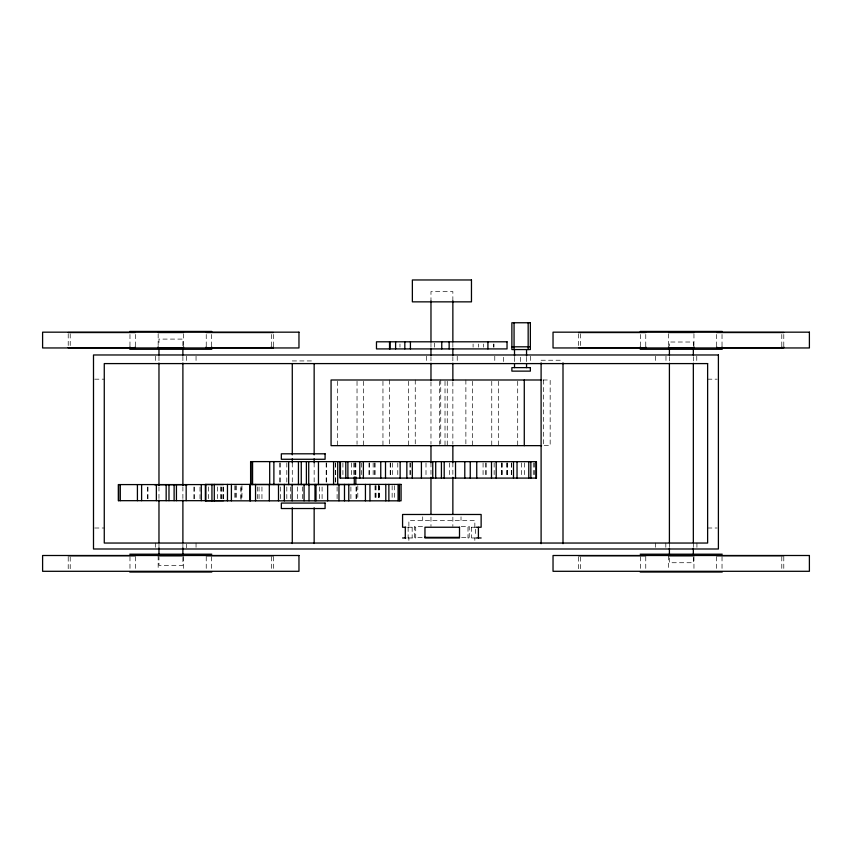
<?xml version="1.0" encoding="UTF-8"?>
<svg xmlns="http://www.w3.org/2000/svg" width="852" height="852" viewBox="0 0 852 852"><rect width="100%" height="100%" fill="white"/><g stroke="black" fill="none" stroke-linecap="round" stroke-linejoin="round"><path stroke-width="0.64" stroke-dasharray="4.26 3.19" d="M474.841 527.239L474.852 520.348L408.864 520.348L408.896 527.239M408.875 540.424L408.896 537.974M541.105 360.236L563.002 360.236M292.279 360.939L314.154 360.939M94.7 379.172L104.264 379.172M707.629 379.172L717.203 379.172M543.054 379.992L550.168 379.992L550.168 445.649L543.054 445.649M422.517 526.408L414.509 526.408L414.509 537.356L422.517 537.356M461.209 526.408L469.228 526.408L469.228 537.356L461.209 537.356M407.586 527.239L415.723 527.239L415.723 537.974L407.586 537.974M475.576 527.239L467.993 527.239L467.993 537.974L475.576 537.974M94.7 528.006L104.264 528.006M707.629 528.006L717.203 528.006M474.841 537.974L474.841 540.424M783.787 334.453L783.787 345.827M783.787 556.686L783.787 569.967M781.785 334.453L781.785 345.827M781.785 556.686L781.785 569.967M722.027 334.453L722.027 345.827M722.027 556.686L722.027 569.967M716.67 334.453L716.67 345.827M716.67 556.686L716.67 569.967M696.925 543.043L696.925 547.804M696.766 356.211L696.766 363.591M693.954 333.814L693.954 346.466M693.954 556.686L693.954 569.967M693.336 346.008L693.336 342.014L669.406 342.014L669.406 346.008M693.336 356.637L693.336 361.962M693.336 544.119L693.336 546.771M693.336 557.41L693.336 562.735L669.406 562.735L669.406 557.41M669.406 356.637L669.406 361.962M669.406 544.119L669.406 546.771M668.596 333.814L668.596 347.722M668.596 555.738L668.596 569.967M665.976 356.211L665.976 363.591M665.817 543.043L665.817 547.804M655.518 356.211L655.518 363.591M655.518 543.043L655.518 547.804M645.763 334.453L645.763 345.827M645.763 556.686L645.763 569.967M640.406 334.453L640.406 345.827M640.406 556.686L640.406 569.967M580.659 333.814L580.659 346.466M580.659 556.995L580.659 569.647M578.646 333.814L578.646 346.466M578.646 556.995L578.646 569.647M543.597 379.992L543.597 445.649M534.566 462.934L534.566 475.565M533.277 462.934L533.277 475.565M530.572 356.211L530.572 363.591M526.547 357.297L526.547 362.462M524.555 462.934L524.555 475.565M521.669 462.934L521.669 475.565M520.529 357.265L520.529 361.866M517.707 381.302L517.707 445.649M514.512 357.297L514.512 362.462M511.477 462.934L511.477 475.565M511.306 462.934L511.306 475.565M507.334 462.934L507.334 475.565M507.078 462.934L507.078 475.565M506.865 462.934L506.865 475.565M503.564 357.265L503.564 361.866M502.659 462.934L502.659 475.565M501.647 462.934L501.647 475.565M501.317 462.934L501.317 475.565M498.313 381.302L498.313 445.649M494.778 356.211L494.778 363.591M494.149 462.934L494.149 475.565M493.979 344.027L493.979 347.137M493.457 344.027L493.457 347.137M491.753 381.302L491.753 445.649M486.183 462.934L486.183 475.565M485.725 462.934L485.725 475.565M483.531 344.027L483.531 347.137M483.073 462.934L483.073 475.565M478.686 344.027L478.686 347.137M475.576 529.252L475.576 536.632M473.094 344.027L473.094 347.137M472.445 381.302L472.445 445.649M471.55 527.239L471.55 537.974M465.874 379.992L465.874 444.339M461.017 516.834L461.017 520.348M457.236 356.211L457.236 363.591M452.859 300.884L452.859 291.597L430.974 291.597L430.974 300.884M452.859 343.335L452.859 347.307M452.859 356.594L452.859 361.898M452.859 381.792L452.859 444.137M452.859 462.711L452.859 475.97M452.859 517.089L452.859 526.376M449.632 462.934L449.632 475.565M447.257 381.302L447.257 445.649M445.021 381.302L445.021 445.649M440.74 379.992L440.74 444.339M439.632 381.302L439.632 444.339M434.371 343.132L434.371 347.137M430.974 343.335L430.974 347.307M430.974 356.594L430.974 361.898M430.974 381.792L430.974 444.137M430.974 462.711L430.974 475.97M430.974 517.089L430.974 526.376M426.596 356.211L426.596 363.591M426 462.934L426 475.565M422.709 516.834L422.709 520.348M415.254 379.992L415.254 444.339M412.155 527.239L412.155 537.974M410.472 462.934L410.472 475.565M409.929 462.934L409.929 475.565M408.683 381.302L408.683 445.649M408.129 527.239L408.129 537.974M399.982 344.027L399.982 347.137M397.777 462.934L397.777 475.565M394.497 485.672L394.497 499.56M392.634 462.934L392.634 475.565M392.144 485.672L392.144 499.56M390.653 462.934L390.653 475.565M390.195 462.934L390.195 475.565M389.513 379.992L389.513 444.339M382.953 381.302L382.953 445.649M379.545 485.672L379.545 499.56M378.97 485.672L378.97 499.56M378.746 485.672L378.746 499.56M378.469 485.672L378.469 499.56M376.073 485.672L376.073 499.56M375.54 485.672L375.54 499.56M375.061 462.934L375.061 475.565M375.029 485.672L375.029 499.56M374.731 462.934L374.731 475.565M373.155 462.934L373.155 475.565M369.289 462.934L369.289 475.565M369.044 462.934L368.969 475.565M363.591 381.302L363.591 445.649M361.578 462.934L361.578 475.565M357.797 485.672L357.797 499.56M357.031 381.302L357.031 444.339M356.583 486.939L356.583 499.56M356.04 486.939L356.04 499.56M355.827 462.892L355.827 475.661M355.508 462.892L355.508 475.661M354.294 462.892L354.294 475.661M353.857 462.892L353.857 475.661M351.461 462.934L351.461 475.565M350.896 486.939L350.896 499.56M342.909 462.934L342.909 475.565M337.626 381.302L337.626 445.649M337.104 486.939L337.104 499.56M335.699 462.892L335.699 482.04M335.582 462.892L335.582 482.04M326.689 462.892L326.689 482.04M326.167 462.892L326.167 482.04M322.099 486.939L322.099 499.56M319.628 486.939L319.628 499.56M314.154 462.806L314.154 482.647M302.353 486.939L302.353 499.56M297.412 486.939L297.412 499.56M292.279 462.806L292.279 482.647M290.425 486.939L290.425 499.56M286.815 462.892L286.815 482.04M286.815 486.939L286.815 500.827M280.446 486.939L280.446 499.56M280.265 462.892L280.265 482.04M279.744 462.892L279.744 482.04M273.354 334.453L273.354 345.827M273.354 556.686L273.354 569.967M271.341 334.453L271.341 345.827M271.341 556.686L271.341 569.967M261.947 486.939L261.947 499.56M259.051 486.939L259.051 499.56M257.655 486.939L257.655 499.56M241.968 485.672L241.968 499.56M236.483 485.672L236.483 499.56M235.599 485.672L235.599 499.56M234.822 485.672L234.822 499.56M223.543 487.067L223.543 499.442M223.224 487.067L223.224 499.442M222.01 487.067L222.01 499.442M221.573 487.067L221.573 499.442M220.636 486.939L220.636 499.56M217.558 486.939L217.558 499.56M211.594 334.453L211.594 345.827M211.594 556.686L211.594 569.967M208.357 486.939L208.357 499.56M206.237 334.453L206.237 345.827M206.237 556.686L206.237 569.967M200.018 487.067L200.018 499.442M196.045 356.211L196.045 363.591M196.045 543.043L196.045 547.804M194.416 487.067L194.416 499.442M193.883 487.067L193.883 499.442M186.332 356.211L186.332 363.591M186.481 544.236L186.481 547.804M183.521 333.814L183.521 346.466M183.521 556.686L183.521 569.967M182.892 345.752L182.892 339.096L158.973 339.096L158.973 345.752M182.892 356.392L182.892 361.717M182.892 486.822L182.892 500.135M182.892 544.055L182.892 548.049M182.892 557.357L182.892 565.345L158.973 565.345L158.973 557.368M158.973 356.392L158.973 361.717M158.973 486.822L158.973 500.135M158.973 544.055L158.973 548.049M158.163 333.814L158.163 347.722M158.163 555.738L158.163 569.967M155.543 356.211L155.543 363.591M155.383 543.043L155.383 547.804M147.982 487.067L147.982 499.442M147.46 487.067L147.46 499.442M135.33 334.453L135.33 345.827M135.33 556.686L135.33 569.967M129.973 334.453L129.973 345.827M129.973 556.686L129.973 569.967M70.215 333.814L70.215 346.466M70.215 556.995L70.215 569.647M68.213 333.814L68.213 346.466M68.213 556.995L68.213 569.647M240.999 499.56L240.999 485.672L240.956 499.56"/><path stroke-width="1.28" d="M129.76 331.428L211.797 331.428M640.203 331.428L722.24 331.428M68.117 332.546L135.33 332.546M158.163 332.546L183.521 332.546M206.237 332.546L273.449 332.546M578.551 332.546L645.763 332.546M668.596 332.546L693.954 332.546M716.67 332.546L783.883 332.546M511.882 346.807L530.349 346.807M68.117 347.722L135.33 347.722L135.33 346.775M273.449 347.722L206.237 347.722L206.237 346.775M578.551 347.722L645.763 347.722L645.763 346.775M129.76 349.277L211.797 349.277M640.203 349.277L722.24 349.277M541.563 379.992L331.066 379.992L331.066 445.649L541.563 445.649M223.543 484.586L118.321 484.586L118.321 500.678L223.543 500.678M154.531 484.682L187.344 484.682M405.893 527.239L402.57 527.239L402.581 514.48L481.135 514.48L481.135 527.239L476.13 527.239M424.615 537.356L459.111 537.356M402.57 537.974L405.893 537.974M476.13 537.974L481.135 537.974M129.76 554.194L211.797 554.194M640.203 554.194L722.24 554.194M68.117 555.738L135.33 555.738M158.163 555.738L183.521 555.738M206.237 555.738L273.449 555.738M578.551 555.738L645.763 555.738M668.596 555.738L693.954 555.738M716.67 555.738L783.883 555.738M129.76 572.033L211.797 572.033M640.203 572.033L722.24 572.033M783.787 346.775L783.787 347.722L716.67 347.722L716.67 346.775M781.785 346.775L781.785 347.722M722.027 346.775L722.027 347.722M693.954 346.775L693.954 347.722L668.596 347.722L668.596 346.775M693.336 348.66L693.336 355.316M693.336 363.293L693.336 542.788M693.336 548.102L693.336 554.758M669.406 348.66L669.406 355.316M669.406 363.293L669.406 542.788M669.406 548.102L669.406 554.758M640.406 346.775L640.406 347.722M563.002 362.888L563.002 543.661M541.105 362.888L541.105 543.661M536.014 461.677L536.014 478.089M530.849 461.677L530.849 478.089M528.772 461.677L528.772 478.089M528.165 322.759L528.165 349.554M526.547 349.554L526.547 356.008M526.547 363.751L526.547 367.627M524.278 379.992L524.278 445.649M517.036 461.677L517.036 478.089M514.512 349.554L514.512 356.008M514.512 363.751L514.512 367.627M514.065 322.759L514.065 349.554M513.49 461.677L513.49 478.089M496.215 461.677L496.215 478.089M491.498 461.677L491.498 478.089M487.919 341.801L487.919 348.915M478.409 527.239L478.409 537.974M476.747 461.677L476.747 478.089M470.251 461.677L470.251 478.089M464.787 461.677L464.787 478.089M455.522 461.677L455.522 478.089M452.859 300.884L452.859 342.003M452.859 348.638L452.859 355.263M452.859 363.229L452.859 380.471M452.859 445.468L452.859 462.711M452.859 477.301L452.859 514.438M449.142 341.801L449.142 348.915M444.201 461.677L444.201 478.089M441.762 341.801L441.762 348.915M441.421 461.677L441.421 478.089M435.702 461.677L435.702 478.089M432.752 461.677L432.752 478.089M430.974 300.884L430.974 342.003M430.974 348.638L430.974 355.263M430.974 363.229L430.974 380.471M430.974 445.468L430.974 462.711M430.974 477.301L430.974 514.438M421.42 461.677L421.42 478.089M412.315 461.677L412.315 478.089M410.419 341.801L410.419 348.915M406.841 461.677L406.841 478.089M405.296 527.239L405.296 537.974M404.828 341.801L404.828 348.915M400.142 461.677L400.142 478.089M399.418 484.405L399.418 500.827M398.086 484.405L398.086 500.827M395.605 341.801L395.605 348.915M390.056 341.801L390.056 348.915M389.534 341.801L389.534 348.915M388.874 484.405L388.874 500.827M385.796 484.405L385.796 500.827M385.509 461.677L385.509 478.089M380.759 461.677L380.759 478.089M369.949 484.405L369.949 500.827M365.433 484.405L365.433 500.827M363.378 461.677L363.378 478.089M359.789 461.677L359.789 478.089M355.827 476.939L355.827 484.596L250.935 484.596L250.935 461.614M354.294 476.939L354.294 484.596M348.777 484.405L348.777 500.827M347.893 461.677L347.893 478.089M345.784 461.677L345.784 478.089M344.485 484.405L344.485 500.827M340.438 461.677L340.438 478.089M339.98 461.677L339.98 478.089L536.43 478.089L536.43 461.677L250.605 461.614L250.605 484.596M338.979 484.405L338.979 500.827M337.701 461.614L337.701 484.596M333.579 461.614L333.579 484.596M327.626 484.405L327.626 500.827M318.456 461.614L318.456 484.596M316.007 484.405L316.007 500.827M314.995 484.405L314.995 500.827M314.154 363.58L314.154 454.861M314.154 458.834L314.154 462.806M314.154 507.781L314.154 543.501M309.02 484.405L309.02 500.827M308.722 461.614L308.722 484.596M306.4 461.614L306.4 484.596M304.079 484.405L304.079 500.827M301.267 461.614L301.267 484.596M298.445 461.614L298.445 484.596M292.279 363.58L292.279 454.861M292.279 458.834L292.279 462.806M292.279 507.781L292.279 543.501M292.13 484.405L292.13 500.827M288.647 461.614L288.647 484.596M284.344 484.405L284.344 500.827M278.498 484.405L278.498 500.827M273.886 461.614L273.886 484.596M273.354 346.775L273.354 347.722M271.341 346.775L271.341 347.722M269.69 461.614L269.69 484.596M269.328 484.405L269.328 500.827M255.536 484.405L255.536 500.827M252.575 461.614L252.575 484.596M250.392 484.405L250.392 500.827M249.86 484.405L249.86 500.827M231.403 484.405L231.403 500.827M227.463 484.405L227.463 500.827M214.299 484.405L214.299 500.827M211.946 484.405L211.946 500.827M211.594 346.775L211.594 347.722M205.896 484.405L205.896 500.827M201.296 484.586L201.296 500.678M186.173 484.586L186.173 500.678M183.521 346.775L183.521 347.722L158.163 347.722L158.163 346.775M182.892 348.415L182.892 355.06M182.892 363.048L182.892 485.491M182.892 500.135L182.892 542.724M182.892 548.049L182.892 554.705M176.439 484.586L176.439 500.678M174.117 484.586L174.117 500.678M168.984 484.586L168.984 500.678M166.161 484.586L166.161 500.678M158.973 348.415L158.973 355.06M158.973 363.048L158.973 485.491M158.973 500.135L158.973 542.724M158.973 548.049L158.973 554.705M156.363 484.586L156.363 500.678M141.602 484.586L141.602 500.678M137.417 484.586L137.417 500.678M129.973 346.775L129.973 347.722M120.292 484.586L120.292 500.678M118.652 484.586L118.652 500.678M471.465 279.967L412.368 279.967L412.368 301.853L471.465 301.853L471.465 279.967M530.359 322.759L511.871 322.759L511.871 349.554L530.359 349.554L530.359 322.759M298.967 332.173L42.6 332.173L42.6 347.957L298.967 347.957L298.967 332.173M809.4 332.173L553.033 332.173L553.033 347.957L809.4 347.957L809.389 332.173M507.036 341.801L376.477 341.801L376.477 348.915L507.036 348.915L507.036 341.801M718.396 354.975L93.496 354.975L93.496 548.997L718.396 548.997L718.396 354.975M707.629 363.591L104.264 363.591L104.264 543.043L707.629 543.043L707.629 363.591M530.359 367.627L511.871 367.627L511.871 371.131L530.359 371.131L530.359 367.627M325.091 453.807L281.341 453.807L281.341 459.271L325.091 459.271L325.091 453.807M401.079 484.405L205.353 484.405L205.353 500.827L401.079 500.827L401.079 484.405M325.091 503.063L281.341 503.063L281.341 508.537L325.091 508.537L325.091 503.063M459.505 527.239L424.956 527.239L424.956 537.974L459.505 537.974L459.505 527.239M298.967 555.504L42.6 555.504L42.611 571.298L298.967 571.298L298.967 555.504M809.4 555.504L553.033 555.504L553.033 571.298L809.4 571.298L809.389 555.504"/></g></svg>
